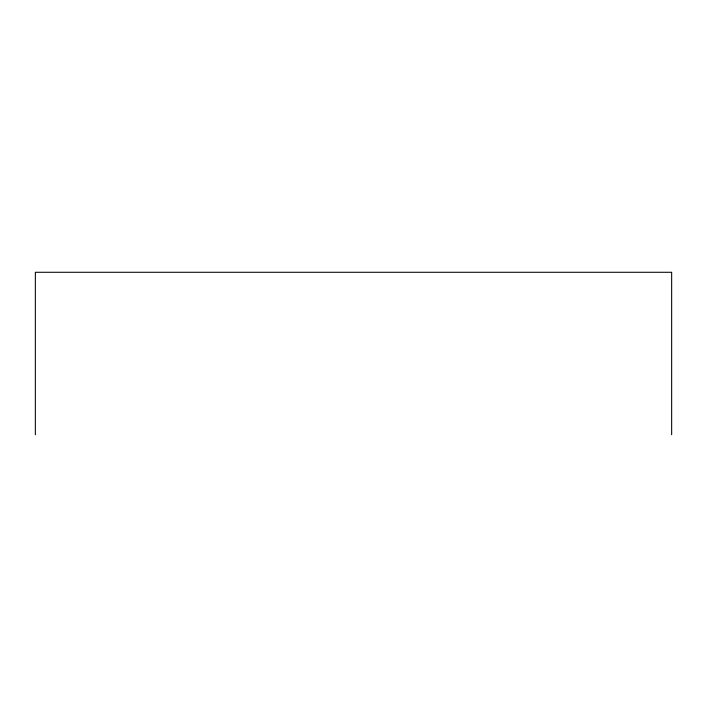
<?xml version="1.0" encoding="UTF-8"?>
<svg xmlns="http://www.w3.org/2000/svg" width="707" height="707" viewBox="0 0 707 707"><rect width="100%" height="100%" fill="white"/><g stroke="black" fill="none" stroke-linecap="round" stroke-linejoin="round"><path stroke-width="1.06" d="M671.65 434.717L671.65 272.283L35.35 272.283L35.35 434.717"/></g></svg>
